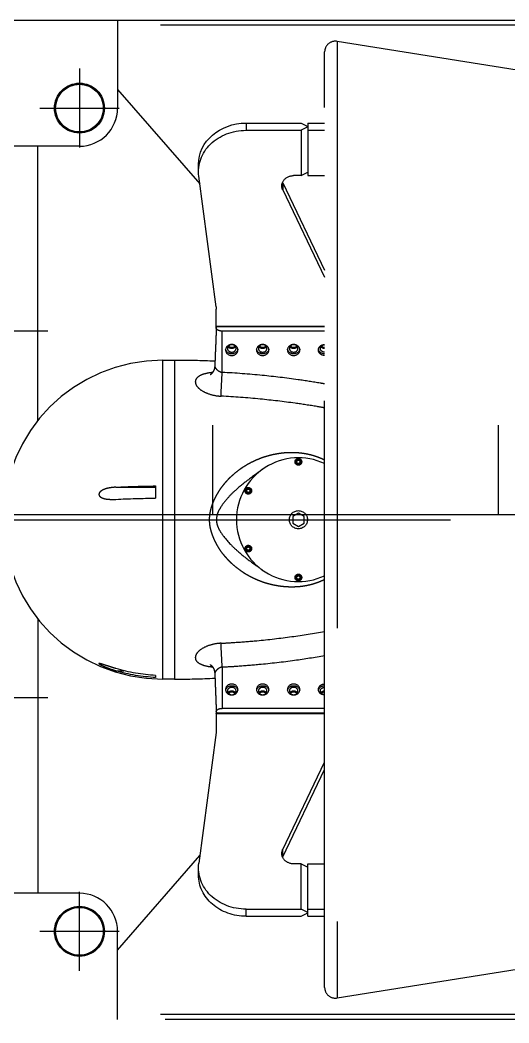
# Model space of a CAD drawing. Header units: millimetres. Extents: x 1638 to 3309, y -435 to 1865.
# Drawn here: x 2391.4 to 2396.69, y -283.81 to -272.96 of the extents above; entities that cross this region are included whole.
import ezdxf

# ---------------------------------------------------------------- set-up
doc = ezdxf.new("R2010")
doc.units = ezdxf.units.MM
doc.linetypes.add('CENTER', pattern=[2, 1.25, -0.25, 0.25, -0.25])
doc.linetypes.add('HIDDEN', pattern=[9.525, 6.35, -3.175])
doc.layers.add('25D', color=3, linetype='CENTER')
doc.layers.add('Frame', color=243, linetype='Continuous')
doc.layers.add('ballast', color=1, linetype='HIDDEN', lineweight=25)

# ---------------------------------------------------------------- blocks, each defined once
blk = doc.blocks.new('EXISTING BALLAST SYSTEM')
at = {"color": 8}
for p, q in [((2391.091, -272.959), (2399.323, -272.959)), ((2392.456, -272.959), (2392.456, -273.912)), ((2392.92, -273.01), (2399.271, -273.01)), ((2394.831, -273.19), (2394.831, -283.545)), ((2398.9, -273.836), (2394.831, -273.19)), ((2394.697, -283.43), (2394.697, -273.304)), ((2392.044, -273.484), (2392.044, -273.912)), ((2392.456, -273.709), (2393.346, -274.733)), ((2391.616, -273.912), (2392.044, -273.912)), ((2392.044, -273.912), (2392.472, -273.912)), ((2392.044, -273.912), (2392.044, -274.339)), ((2392.044, -273.912), (2392.044, -273.912)), ((2392.044, -273.912), (2392.044, -273.912)), ((2393.847, -274.074), (2394.444, -274.074)), ((2393.847, -274.074), (2393.847, -274.152)), ((2394.444, -274.074), (2394.517, -274.11)), ((2394.517, -274.116), (2394.444, -274.152)), ((2394.517, -274.074), (2394.517, -274.11)), ((2394.517, -274.074), (2394.697, -274.074)), ((2394.517, -274.11), (2394.517, -274.116)), ((2394.517, -274.116), (2394.517, -274.152)), ((2394.517, -274.116), (2394.517, -274.116)), ((2393.847, -274.152), (2394.444, -274.152)), ((2394.444, -274.152), (2394.444, -274.642)), ((2394.517, -274.152), (2394.517, -274.642)), ((2394.517, -274.152), (2394.697, -274.152)), ((2392.044, -274.324), (2391.091, -274.324)), ((2391.593, -277.295), (2391.593, -274.324)), ((2393.332, -274.598), (2393.332, -274.52)), ((2393.523, -276.063), (2393.335, -274.649)), ((2394.444, -274.642), (2394.362, -274.642)), ((2394.444, -274.642), (2394.517, -274.606)), ((2394.517, -274.642), (2394.697, -274.642)), ((2394.243, -274.719), (2394.697, -275.665)), ((2394.243, -274.719), (2394.243, -274.797)), ((2394.243, -274.797), (2394.697, -275.742)), ((2393.525, -276.271), (2393.525, -276.088)), ((2393.525, -276.271), (2394.697, -276.271)), ((2393.525, -276.271), (2393.525, -276.274)), ((2393.525, -276.274), (2394.697, -276.274)), ((2393.525, -276.293), (2393.525, -276.274)), ((2393.538, -276.274), (2394.697, -276.274)), ((2394.697, -276.325), (2393.589, -276.325)), ((2393.074, -276.642), (2392.945, -276.642)), ((2392.945, -280.093), (2392.945, -276.642)), ((2393.074, -276.642), (2393.074, -280.093)), ((2392.439, -278.015), (2392.868, -278.015)), ((2392.868, -278.002), (2392.868, -278.134)), ((2394.413, -278.296), (2394.352, -278.332)), ((2394.352, -278.332), (2394.352, -278.403)), ((2394.475, -278.332), (2394.413, -278.296)), ((2394.475, -278.403), (2394.475, -278.332)), ((2389.708, -278.367), (2398.916, -278.367)), ((2394.352, -278.403), (2394.413, -278.439)), ((2394.413, -278.439), (2394.475, -278.403)), ((2391.593, -279.439), (2391.593, -282.411)), ((2393.589, -279.962), (2393.589, -280.409)), ((2392.439, -280.002), (2392.524, -280.002)), ((2392.868, -280.052), (2392.868, -280.075)), ((2393.074, -280.093), (2392.945, -280.093)), ((2393.589, -280.409), (2394.697, -280.409)), ((2393.525, -280.442), (2393.525, -280.461)), ((2393.525, -280.461), (2394.697, -280.461)), ((2393.525, -280.464), (2393.525, -280.461)), ((2393.525, -280.464), (2394.697, -280.464)), ((2393.525, -280.464), (2393.525, -280.646)), ((2394.697, -280.461), (2393.538, -280.461)), ((2393.523, -280.672), (2393.335, -282.086)), ((2394.243, -281.938), (2394.697, -280.993)), ((2394.243, -282.015), (2394.697, -281.07)), ((2392.456, -283.026), (2393.346, -282.002)), ((2394.243, -282.015), (2394.243, -281.938)), ((2393.332, -282.214), (2393.332, -282.137)), ((2394.444, -282.092), (2394.362, -282.092)), ((2394.444, -282.583), (2394.444, -282.092)), ((2394.444, -282.092), (2394.517, -282.128)), ((2394.517, -282.583), (2394.517, -282.092)), ((2394.517, -282.092), (2394.697, -282.092)), ((2392.044, -282.411), (2391.091, -282.411)), ((2392.044, -282.823), (2392.044, -282.396)), ((2393.847, -282.583), (2394.444, -282.583)), ((2393.847, -282.66), (2393.847, -282.583)), ((2394.517, -282.619), (2394.444, -282.583)), ((2394.517, -282.583), (2394.697, -282.583)), ((2394.517, -282.619), (2394.517, -282.583)), ((2393.847, -282.66), (2394.444, -282.66)), ((2394.444, -282.66), (2394.517, -282.624)), ((2394.517, -282.619), (2394.517, -282.619)), ((2394.517, -282.624), (2394.517, -282.619)), ((2394.517, -282.66), (2394.517, -282.624)), ((2394.517, -282.66), (2394.697, -282.66)), ((2391.616, -282.823), (2392.044, -282.823)), ((2392.044, -283.251), (2392.044, -282.823)), ((2392.044, -282.823), (2392.044, -282.823)), ((2392.044, -282.823), (2392.044, -282.823)), ((2392.044, -282.823), (2392.472, -282.823)), ((2392.456, -283.776), (2392.456, -282.823)), ((2398.9, -282.899), (2394.831, -283.545)), ((2399.323, -283.776), (2391.091, -283.776)), ((2399.271, -283.725), (2392.456, -283.725))]:
    blk.add_line(p, q, dxfattribs=at)
at = {"color": 8, "linetype": 'HIDDEN'}
blk.add_line((2397.943, -288.237), (2387.307, -278.311), dxfattribs=at)
at = {"color": 8}
for centre, radius in [((2392.044, -273.912), 0.27), ((2392.044, -273.912), 0.263), ((2392.044, -273.912), 0.258), ((2394.413, -277.741), 0.0361), ((2394.413, -277.741), 0.0232), ((2394.413, -277.741), 0.0175), ((2393.871, -278.054), 0.0361), ((2393.871, -278.054), 0.0232), ((2393.871, -278.054), 0.0175), ((2394.413, -278.367), 0.0981), ((2393.871, -278.68), 0.0361), ((2393.871, -278.68), 0.0232), ((2393.871, -278.68), 0.0175), ((2394.413, -278.993), 0.0361), ((2394.413, -278.993), 0.0232), ((2394.413, -278.993), 0.0175), ((2392.044, -282.823), 0.27), ((2392.044, -282.823), 0.263), ((2392.044, -282.823), 0.258)]:
    blk.add_circle(centre, radius, dxfattribs=at)
for centre, radius, start, end in [((2394.813, -273.304), 0.116, 80.9807, 180), ((2392.044, -273.912), 0.412, 270, 0), ((2392.945, -278.367), 1.726, 90, 270), ((2393.1, -284.884), 8.242, 87.1457, 90.1795), ((2394.413, -278.367), 0.67, 64.971, 180), ((2394.413, -278.367), 0.67, 180, 295.029), ((2393.1, -271.851), 8.242, 269.8205, 272.8543), ((2392.044, -282.823), 0.412, 0, 90), ((2394.813, -283.43), 0.116, 180, 279.0193)]:
    blk.add_arc(centre, radius, start, end, dxfattribs=at)
at = {"color": 8, "extrusion": (1.97215e-31, 9.96567e-47, -1)}
for centre, major_axis, start_param, end_param in [((2393.847, -274.52), (-0.515, 0), 0, 1.570796), ((2393.847, -274.598), (-0.515, 0), 6.168494, 7.853982), ((2394.362, -274.754), (0.129, 0), 2.747649, 4.712389), ((2394.362, -274.677), (0.129, 0), 2.747649, 2.787851), ((2393.267, -276.088), (0.258, 0), 6.168494, 6.283185), ((2393.692, -276.474), (-0.0464, 0), 3.64353, 5.781247), ((2394.027, -276.474), (-0.0464, 0), 3.64353, 5.781247), ((2394.362, -276.474), (-0.0464, 0), 3.64353, 5.781247), ((2394.697, -276.513), (-0.0464, 0), 4.712389, 7.853982), ((2394.697, -276.474), (-0.0464, 0), 4.712389, 5.781247), ((2393.692, -276.513), (0.067, 0), 0.144975, 2.996618), ((2394.027, -276.513), (0.067, 0), 0.144975, 2.996618), ((2394.362, -276.513), (0.067, 0), 0.144975, 2.996618), ((2394.697, -276.513), (0.067, 0), 1.570796, 2.996618), ((2393.692, -280.222), (0.067, 0), 3.286567, 6.138211), ((2394.027, -280.222), (0.067, 0), 3.286567, 6.138211), ((2394.362, -280.222), (0.067, 0), 3.286567, 6.138211), ((2394.697, -280.222), (0.067, 0), 3.286567, 4.712389), ((2394.697, -280.222), (-0.0464, 0), 4.712389, 7.853982), ((2393.692, -280.26), (-0.0464, 0), 0.501938, 2.639655), ((2394.027, -280.26), (-0.0464, 0), 0.501938, 2.639655), ((2394.362, -280.26), (-0.0464, 0), 0.501938, 2.639655), ((2394.697, -280.26), (-0.0464, 0), 0.501938, 1.570796), ((2393.267, -280.646), (-0.258, 0), 3.141593, 3.256284), ((2394.362, -281.981), (-0.129, 0), 4.712389, 6.677128), ((2394.362, -282.058), (-0.129, 0), 0.353742, 0.393943), ((2393.847, -282.137), (0.515, 0), 1.570796, 3.256284), ((2393.847, -282.214), (0.515, 0), 1.570796, 3.141593)]:
    blk.add_ellipse(centre, major_axis=major_axis, ratio=0.866025, start_param=start_param, end_param=end_param, dxfattribs=at)
at = {"color": 8, "extrusion": (4.93038e-31, 2.49142e-46, -1)}
blk.add_ellipse((2393.589, -276.293), major_axis=(-0.0644, 0), ratio=0.5, start_param=4.712389, end_param=6.926686, dxfattribs=at)
at = {"color": 8, "extrusion": (3.9443e-31, 1.57357e-46, -1)}
for centre in [(2393.692, -276.53), (2394.027, -276.53), (2394.362, -276.53)]:
    blk.add_ellipse(centre, major_axis=(-0.067, 0), ratio=0.883486, start_param=4.712389, end_param=10.995574, dxfattribs=at)
at = {"color": 8, "extrusion": (1.97215e-31, 9.96567e-47, -1)}
for centre in [(2393.692, -276.513), (2394.027, -276.513), (2394.362, -276.513), (2393.692, -280.222), (2394.027, -280.222), (2394.362, -280.222)]:
    blk.add_ellipse(centre, major_axis=(-0.0464, 0), ratio=0.866025, dxfattribs=at)
at = {"color": 8, "extrusion": (-4.93038e-30, -2.49142e-45, -1)}
for centre, major_axis, start_param, end_param in [((2393.692, -276.474), (-0.0356, 0), 3.498419, 5.926359), ((2394.027, -276.474), (-0.0356, 0), 3.498419, 5.926359), ((2394.362, -276.474), (-0.0356, 0), 3.498419, 5.926359), ((2394.697, -276.474), (-0.0356, 0), 4.712389, 5.926359), ((2393.692, -280.26), (0.0356, 0), 3.498419, 5.926359), ((2394.027, -280.26), (0.0356, 0), 3.498419, 5.926359), ((2394.362, -280.26), (0.0356, 0), 3.498419, 5.926359), ((2394.697, -280.26), (0.0356, 0), 3.498419, 4.712389)]:
    blk.add_ellipse(centre, major_axis=major_axis, ratio=0.866025, start_param=start_param, end_param=end_param, dxfattribs=at)
at = {"color": 8, "extrusion": (3.9443e-31, 1.5826e-46, -1)}
blk.add_ellipse((2394.697, -276.53), major_axis=(-0.067, 0), ratio=0.883486, start_param=4.712389, end_param=7.853982, dxfattribs=at)
at = {"color": 8, "extrusion": (-3.0803e-21, -5.90989e-20, -1)}
blk.add_ellipse((2393.589, -276.869), major_axis=(0.011, 0.206), ratio=0.027665, start_param=3.81492, end_param=5.200361, dxfattribs=at)
at = {"color": 8, "extrusion": (1.34106e-29, 6.77666e-45, -1)}
for centre, major_axis, start_param, end_param in [((2392.945, -278.301), (1.724, 0), 4.414451, 4.667564), ((2392.945, -278.433), (-1.724, 0), 1.272859, 1.525971)]:
    blk.add_ellipse(centre, major_axis=major_axis, ratio=0.173648, start_param=start_param, end_param=end_param, dxfattribs=at)
at = {"color": 8, "extrusion": (5.3625e-21, -1.02885e-19, -1)}
blk.add_ellipse((2393.589, -279.865), major_axis=(-0.011, 0.206), ratio=0.027665, start_param=4.224417, end_param=5.609858, dxfattribs=at)
at = {"color": 8, "extrusion": (9.86076e-32, 4.98284e-47, -1)}
for centre, major_axis, start_param, end_param in [((2392.945, -278.356), (-1.724, 0), 4.757214, 5.010327), ((2392.945, -278.379), (1.724, 0), 1.615621, 1.868734)]:
    blk.add_ellipse(centre, major_axis=major_axis, ratio=0.984808, start_param=start_param, end_param=end_param, dxfattribs=at)
at = {"color": 8, "extrusion": (9.86076e-32, 2.85768e-47, -1)}
for centre in [(2393.692, -280.205), (2394.027, -280.205), (2394.362, -280.205)]:
    blk.add_ellipse(centre, major_axis=(0.067, 0), ratio=0.883486, start_param=4.712389, end_param=10.995574, dxfattribs=at)
at = {"color": 8, "extrusion": (9.86076e-32, 2.86173e-47, -1)}
blk.add_ellipse((2394.697, -280.205), major_axis=(0.067, 0), ratio=0.883486, start_param=1.570796, end_param=4.712389, dxfattribs=at)
at = {"color": 8, "extrusion": (0, 0, -1)}
blk.add_ellipse((2393.589, -280.442), major_axis=(-0.0644, 0), ratio=0.5, start_param=5.639684, end_param=7.853982, dxfattribs=at)
at = {"color": 8}
for points, degree in [([(2393.521, -276.385), (2393.52, -276.408)], 1), ([(2393.522, -276.366), (2393.521, -276.385)], 1), ([(2393.523, -276.35), (2393.522, -276.366)], 1), ([(2393.524, -276.325), (2393.523, -276.337)], 1), ([(2393.523, -276.337), (2393.523, -276.35)], 1), ([(2393.525, -276.302), (2393.524, -276.308)], 1), ([(2393.524, -276.308), (2393.524, -276.316)], 1), ([(2393.524, -276.316), (2393.524, -276.325)], 1), ([(2393.525, -276.292), (2393.525, -276.297)], 1), ([(2393.525, -276.297), (2393.525, -276.302)], 1), ([(2393.589, -276.773), (2393.589, -276.624), (2393.589, -276.474), (2393.589, -276.325)], 3), ([(2393.518, -276.469), (2393.516, -276.508)], 1), ([(2393.519, -276.436), (2393.518, -276.469)], 1), ([(2393.52, -276.408), (2393.519, -276.436)], 1), ([(2393.512, -276.613), (2393.509, -276.682)], 1), ([(2393.514, -276.556), (2393.512, -276.613)], 1), ([(2393.516, -276.508), (2393.514, -276.556)], 1), ([(2393.507, -276.719), (2393.506, -276.721)], 1), ([(2393.506, -276.721), (2393.506, -276.723)], 1), ([(2393.508, -276.711), (2393.507, -276.713)], 1), ([(2393.507, -276.713), (2393.507, -276.715)], 1), ([(2393.507, -276.715), (2393.507, -276.717)], 1), ([(2393.507, -276.717), (2393.507, -276.719)], 1), ([(2393.509, -276.682), (2393.508, -276.702)], 1), ([(2393.508, -276.702), (2393.508, -276.704)], 1), ([(2393.508, -276.704), (2393.508, -276.706)], 1), ([(2393.508, -276.706), (2393.508, -276.708)], 1), ([(2393.508, -276.708), (2393.508, -276.71)], 1), ([(2393.508, -276.71), (2393.508, -276.711)], 1), ([(2393.458, -276.8), (2393.457, -276.8)], 1), ([(2393.457, -276.8), (2393.457, -276.8)], 1), ([(2393.457, -276.8), (2393.457, -276.8)], 1), ([(2393.457, -276.8), (2393.457, -276.8)], 1), ([(2393.457, -276.8), (2393.457, -276.8)], 1), ([(2393.459, -276.799), (2393.458, -276.799)], 1), ([(2393.458, -276.799), (2393.458, -276.799)], 1), ([(2393.458, -276.799), (2393.458, -276.799)], 1), ([(2393.458, -276.799), (2393.458, -276.8)], 1), ([(2393.458, -276.8), (2393.458, -276.8)], 1), ([(2393.46, -276.798), (2393.459, -276.799)], 1), ([(2393.459, -276.799), (2393.459, -276.799)], 1), ([(2393.459, -276.799), (2393.459, -276.799)], 1), ([(2393.459, -276.799), (2393.459, -276.799)], 1), ([(2393.461, -276.798), (2393.46, -276.798)], 1), ([(2393.46, -276.798), (2393.46, -276.798)], 1), ([(2393.462, -276.797), (2393.461, -276.797)], 1), ([(2393.461, -276.797), (2393.461, -276.797)], 1), ([(2393.461, -276.797), (2393.461, -276.798)], 1), ([(2393.463, -276.796), (2393.462, -276.797)], 1), ([(2393.462, -276.797), (2393.462, -276.797)], 1), ([(2393.464, -276.795), (2393.463, -276.796)], 1), ([(2393.463, -276.796), (2393.463, -276.796)], 1), ([(2393.465, -276.795), (2393.464, -276.795)], 1), ([(2393.464, -276.795), (2393.464, -276.795)], 1), ([(2393.466, -276.794), (2393.465, -276.794)], 1), ([(2393.465, -276.794), (2393.465, -276.795)], 1), ([(2393.467, -276.793), (2393.466, -276.794)], 1), ([(2393.468, -276.792), (2393.467, -276.793)], 1), ([(2393.469, -276.791), (2393.468, -276.792)], 1), ([(2393.468, -276.792), (2393.468, -276.792)], 1), ([(2393.47, -276.79), (2393.469, -276.791)], 1), ([(2393.471, -276.789), (2393.47, -276.79)], 1), ([(2393.47, -276.79), (2393.47, -276.79)], 1), ([(2393.472, -276.788), (2393.471, -276.789)], 1), ([(2393.473, -276.788), (2393.472, -276.788)], 1), ([(2393.474, -276.786), (2393.473, -276.787)], 1), ([(2393.473, -276.787), (2393.473, -276.788)], 1), ([(2393.475, -276.785), (2393.474, -276.786)], 1), ([(2393.476, -276.784), (2393.475, -276.785)], 1), ([(2393.477, -276.783), (2393.476, -276.784)], 1), ([(2393.478, -276.781), (2393.477, -276.782)], 1), ([(2393.477, -276.782), (2393.477, -276.783)], 1), ([(2393.479, -276.78), (2393.478, -276.781)], 1), ([(2393.48, -276.779), (2393.479, -276.78)], 1), ([(2393.481, -276.778), (2393.48, -276.779)], 1), ([(2393.482, -276.777), (2393.481, -276.778)], 1), ([(2393.483, -276.776), (2393.482, -276.777)], 1), ([(2393.484, -276.775), (2393.483, -276.776)], 1), ([(2393.485, -276.772), (2393.484, -276.773)], 1), ([(2393.484, -276.773), (2393.484, -276.775)], 1), ([(2393.486, -276.771), (2393.485, -276.772)], 1), ([(2393.487, -276.77), (2393.486, -276.771)], 1), ([(2393.488, -276.768), (2393.487, -276.77)], 1), ([(2393.489, -276.767), (2393.488, -276.768)], 1), ([(2393.49, -276.764), (2393.489, -276.766)], 1), ([(2393.489, -276.766), (2393.489, -276.767)], 1), ([(2393.491, -276.763), (2393.49, -276.764)], 1), ([(2393.492, -276.762), (2393.491, -276.763)], 1), ([(2393.493, -276.76), (2393.492, -276.762)], 1), ([(2393.494, -276.757), (2393.493, -276.759)], 1), ([(2393.493, -276.759), (2393.493, -276.76)], 1), ([(2393.495, -276.756), (2393.494, -276.757)], 1), ([(2393.496, -276.754), (2393.495, -276.756)], 1), ([(2393.497, -276.751), (2393.496, -276.753)], 1), ([(2393.496, -276.753), (2393.496, -276.754)], 1), ([(2393.498, -276.749), (2393.497, -276.751)], 1), ([(2393.499, -276.746), (2393.498, -276.748)], 1), ([(2393.498, -276.748), (2393.498, -276.749)], 1), ([(2393.5, -276.745), (2393.499, -276.746)], 1), ([(2393.501, -276.741), (2393.5, -276.743)], 1), ([(2393.5, -276.743), (2393.5, -276.745)], 1), ([(2393.502, -276.738), (2393.501, -276.74)], 1), ([(2393.501, -276.74), (2393.501, -276.741)], 1), ([(2393.503, -276.736), (2393.502, -276.738)], 1), ([(2393.504, -276.732), (2393.503, -276.734)], 1), ([(2393.503, -276.734), (2393.503, -276.736)], 1), ([(2393.505, -276.729), (2393.504, -276.73)], 1), ([(2393.504, -276.73), (2393.504, -276.732)], 1), ([(2393.506, -276.725), (2393.505, -276.727)], 1), ([(2393.505, -276.727), (2393.505, -276.729)], 1), ([(2393.506, -276.723), (2393.506, -276.725)], 1), ([(2393.457, -279.935), (2393.457, -279.935)], 1), ([(2393.457, -279.935), (2393.457, -279.935)], 1), ([(2393.457, -279.935), (2393.457, -279.935)], 1), ([(2393.457, -279.935), (2393.457, -279.935)], 1), ([(2393.457, -279.935), (2393.457, -279.935)], 1), ([(2393.457, -279.935), (2393.457, -279.935)], 1), ([(2393.457, -279.935), (2393.458, -279.935)], 1), ([(2393.458, -279.935), (2393.458, -279.935)], 1), ([(2393.458, -279.935), (2393.458, -279.935)], 1), ([(2393.458, -279.935), (2393.458, -279.935)], 1), ([(2393.458, -279.935), (2393.458, -279.935)], 1), ([(2393.458, -279.935), (2393.458, -279.935)], 1), ([(2393.458, -279.935), (2393.459, -279.936)], 1), ([(2393.459, -279.936), (2393.459, -279.936)], 1), ([(2393.459, -279.936), (2393.459, -279.936)], 1), ([(2393.459, -279.936), (2393.459, -279.936)], 1), ([(2393.459, -279.936), (2393.46, -279.936)], 1), ([(2393.46, -279.936), (2393.46, -279.936)], 1), ([(2393.46, -279.936), (2393.46, -279.937)], 1), ([(2393.46, -279.937), (2393.461, -279.937)], 1), ([(2393.461, -279.937), (2393.461, -279.937)], 1), ([(2393.461, -279.937), (2393.461, -279.937)], 1), ([(2393.461, -279.937), (2393.462, -279.938)], 1), ([(2393.462, -279.938), (2393.462, -279.938)], 1), ([(2393.462, -279.938), (2393.463, -279.938)], 1), ([(2393.463, -279.938), (2393.463, -279.939)], 1), ([(2393.463, -279.939), (2393.464, -279.939)], 1), ([(2393.464, -279.939), (2393.464, -279.939)], 1), ([(2393.464, -279.939), (2393.465, -279.94)], 1), ([(2393.465, -279.94), (2393.465, -279.94)], 1), ([(2393.465, -279.94), (2393.466, -279.941)], 1), ([(2393.466, -279.941), (2393.466, -279.941)], 1), ([(2393.466, -279.941), (2393.467, -279.942)], 1), ([(2393.467, -279.942), (2393.467, -279.942)], 1), ([(2393.467, -279.942), (2393.468, -279.942)], 1), ([(2393.468, -279.942), (2393.468, -279.943)], 1), ([(2393.468, -279.943), (2393.469, -279.943)], 1), ([(2393.469, -279.943), (2393.47, -279.944)], 1), ([(2393.47, -279.944), (2393.47, -279.945)], 1), ([(2393.47, -279.945), (2393.471, -279.945)], 1), ([(2393.471, -279.945), (2393.471, -279.946)], 1), ([(2393.471, -279.946), (2393.472, -279.946)], 1), ([(2393.472, -279.946), (2393.473, -279.947)], 1), ([(2393.473, -279.947), (2393.473, -279.948)], 1), ([(2393.473, -279.948), (2393.474, -279.949)], 1), ([(2393.474, -279.949), (2393.475, -279.949)], 1), ([(2393.475, -279.949), (2393.476, -279.95)], 1), ([(2393.476, -279.95), (2393.477, -279.951)], 1), ([(2393.477, -279.951), (2393.477, -279.952)], 1), ([(2393.477, -279.952), (2393.478, -279.953)], 1), ([(2393.478, -279.953), (2393.479, -279.954)], 1), ([(2393.479, -279.954), (2393.48, -279.955)], 1), ([(2393.48, -279.955), (2393.48, -279.956)], 1), ([(2393.48, -279.956), (2393.481, -279.957)], 1), ([(2393.481, -279.957), (2393.482, -279.958)], 1), ([(2393.482, -279.958), (2393.483, -279.959)], 1), ([(2393.483, -279.959), (2393.483, -279.96)], 1), ([(2393.483, -279.96), (2393.484, -279.961)], 1), ([(2393.484, -279.961), (2393.485, -279.962)], 1), ([(2393.485, -279.962), (2393.486, -279.963)], 1), ([(2393.486, -279.963), (2393.486, -279.964)], 1), ([(2393.486, -279.964), (2393.487, -279.965)], 1), ([(2393.487, -279.965), (2393.488, -279.967)], 1), ([(2393.488, -279.967), (2393.489, -279.968)], 1), ([(2393.489, -279.968), (2393.49, -279.97)], 1), ([(2393.49, -279.97), (2393.491, -279.972)], 1), ([(2393.491, -279.972), (2393.492, -279.973)], 1), ([(2393.492, -279.973), (2393.493, -279.975)], 1), ([(2393.493, -279.975), (2393.494, -279.977)], 1), ([(2393.494, -279.977), (2393.495, -279.979)], 1), ([(2393.495, -279.979), (2393.496, -279.98)], 1), ([(2393.496, -279.98), (2393.496, -279.982)], 1), ([(2393.496, -279.982), (2393.497, -279.984)], 1), ([(2393.497, -279.984), (2393.498, -279.986)], 1), ([(2393.498, -279.986), (2393.499, -279.988)], 1), ([(2393.499, -279.988), (2393.5, -279.989)], 1), ([(2393.5, -279.989), (2393.5, -279.991)], 1), ([(2393.5, -279.991), (2393.501, -279.993)], 1), ([(2393.501, -279.993), (2393.502, -279.995)], 1), ([(2393.502, -279.995), (2393.502, -279.997)], 1), ([(2393.502, -279.997), (2393.503, -279.999)], 1), ([(2393.503, -279.999), (2393.503, -280.001)], 1), ([(2393.503, -280.001), (2393.504, -280.003)], 1), ([(2393.504, -280.003), (2393.504, -280.004)], 1), ([(2393.504, -280.004), (2393.505, -280.006)], 1), ([(2393.505, -280.006), (2393.505, -280.008)], 1), ([(2393.505, -280.008), (2393.506, -280.01)], 1), ([(2393.506, -280.01), (2393.506, -280.011)], 1), ([(2393.506, -280.011), (2393.506, -280.013)], 1), ([(2393.506, -280.013), (2393.507, -280.015)], 1), ([(2393.507, -280.015), (2393.507, -280.017)], 1), ([(2393.507, -280.017), (2393.507, -280.019)], 1), ([(2393.507, -280.019), (2393.507, -280.02)], 1), ([(2393.507, -280.02), (2393.508, -280.022)], 1), ([(2393.508, -280.022), (2393.508, -280.024)], 1), ([(2393.508, -280.024), (2393.508, -280.026)], 1), ([(2393.508, -280.026), (2393.508, -280.027)], 1), ([(2393.508, -280.027), (2393.508, -280.029)], 1), ([(2393.508, -280.029), (2393.508, -280.031)], 1), ([(2393.508, -280.031), (2393.508, -280.033)], 1), ([(2393.508, -280.033), (2393.509, -280.037)], 1), ([(2393.509, -280.037), (2393.509, -280.043)], 1), ([(2393.509, -280.043), (2393.509, -280.049)], 1), ([(2393.509, -280.049), (2393.509, -280.057)], 1), ([(2393.509, -280.057), (2393.51, -280.066)], 1), ([(2393.51, -280.066), (2393.51, -280.077)], 1), ([(2393.51, -280.077), (2393.511, -280.09)], 1), ([(2393.511, -280.09), (2393.511, -280.106)], 1), ([(2393.511, -280.106), (2393.512, -280.125)], 1), ([(2393.512, -280.125), (2393.513, -280.148)], 1), ([(2393.513, -280.148), (2393.514, -280.176)], 1), ([(2393.514, -280.176), (2393.516, -280.209)], 1), ([(2393.516, -280.209), (2393.517, -280.249)], 1), ([(2393.517, -280.249), (2393.519, -280.297)], 1), ([(2393.519, -280.297), (2393.521, -280.354)], 1), ([(2393.521, -280.354), (2393.524, -280.422)], 1), ([(2393.524, -280.422), (2393.525, -280.442)], 1)]:
    blk.add_open_spline(points, degree=degree, dxfattribs=at)
for points, knots in [([(2393.508, -276.702), (2393.508, -276.705), (2393.509, -276.708), (2393.512, -276.718), (2393.516, -276.725), (2393.527, -276.739), (2393.535, -276.747), (2393.554, -276.76), (2393.565, -276.766), (2393.581, -276.771), (2393.585, -276.772), (2393.589, -276.773)], [86.224154, 86.224154, 86.224154, 86.224154, 98.938046, 98.938046, 119.310336, 119.310336, 142.011921, 142.011921, 165.836899, 165.836899, 174.791068, 174.791068, 174.791068, 174.791068]), ([(2393.484, -276.774), (2393.452, -276.777), (2393.422, -276.782), (2393.37, -276.796), (2393.348, -276.806), (2393.315, -276.83), (2393.305, -276.843), (2393.296, -276.872), (2393.297, -276.887), (2393.311, -276.919), (2393.324, -276.935), (2393.363, -276.968), (2393.39, -276.984), (2393.455, -277.01), (2393.493, -277.02), (2393.547, -277.028), (2393.562, -277.029), (2393.577, -277.03)], [18.909514, 18.909514, 18.909514, 18.909514, 38.980714, 38.980714, 59.821085, 59.821085, 79.620384, 79.620384, 98.938046, 98.938046, 119.310336, 119.310336, 142.011921, 142.011921, 165.836899, 165.836899, 174.791068, 174.791068, 174.791068, 174.791068]), ([(2394.697, -276.897), (2394.681, -276.894), (2394.666, -276.892), (2394.57, -276.876), (2394.49, -276.863), (2394.281, -276.834), (2394.151, -276.818), (2393.878, -276.791), (2393.734, -276.78), (2393.589, -276.773)], [20.403793, 20.403793, 20.403793, 20.403793, 29.635681, 29.635681, 77.052771, 77.052771, 152.920114, 152.920114, 237.085449, 237.085449, 237.085449, 237.085449]), ([(2394.697, -277.157), (2394.669, -277.152), (2394.641, -277.147), (2394.534, -277.129), (2394.456, -277.117), (2394.252, -277.089), (2394.126, -277.074), (2393.859, -277.048), (2393.718, -277.037), (2393.577, -277.03)], [12.504942, 12.504942, 12.504942, 12.504942, 29.635681, 29.635681, 77.052771, 77.052771, 152.920114, 152.920114, 237.085449, 237.085449, 237.085449, 237.085449]), ([(2394.697, -277.722), (2394.697, -277.722), (2394.697, -277.722), (2394.686, -277.717), (2394.676, -277.712), (2394.655, -277.703), (2394.644, -277.699), (2394.623, -277.69), (2394.612, -277.686), (2394.59, -277.679), (2394.579, -277.676), (2394.557, -277.669), (2394.545, -277.666), (2394.522, -277.661), (2394.511, -277.658), (2394.488, -277.654), (2394.476, -277.652), (2394.452, -277.649), (2394.44, -277.647), (2394.417, -277.645), (2394.405, -277.644), (2394.381, -277.643), (2394.369, -277.642), (2394.344, -277.642), (2394.332, -277.642), (2394.307, -277.642), (2394.295, -277.643), (2394.27, -277.644), (2394.258, -277.645), (2394.233, -277.648), (2394.221, -277.649), (2394.196, -277.653), (2394.183, -277.655), (2394.158, -277.66), (2394.145, -277.662), (2394.12, -277.668), (2394.107, -277.671), (2394.082, -277.678), (2394.07, -277.681), (2394.044, -277.689), (2394.032, -277.693), (2394.007, -277.702), (2393.994, -277.707), (2393.97, -277.717), (2393.957, -277.722), (2393.933, -277.733), (2393.921, -277.739), (2393.897, -277.751), (2393.885, -277.757), (2393.861, -277.77), (2393.85, -277.777), (2393.827, -277.791), (2393.815, -277.798), (2393.793, -277.813), (2393.782, -277.821), (2393.76, -277.837), (2393.75, -277.845), (2393.728, -277.862), (2393.718, -277.871), (2393.698, -277.889), (2393.688, -277.898), (2393.668, -277.916), (2393.659, -277.926), (2393.64, -277.945), (2393.631, -277.955), (2393.618, -277.97), (2393.613, -277.975), (2393.605, -277.986), (2393.601, -277.991), (2393.588, -278.007), (2393.58, -278.017), (2393.564, -278.039), (2393.557, -278.05), (2393.543, -278.073), (2393.536, -278.084), (2393.523, -278.107), (2393.517, -278.119), (2393.505, -278.142), (2393.5, -278.154), (2393.49, -278.177), (2393.485, -278.189), (2393.476, -278.213), (2393.473, -278.224), (2393.465, -278.248), (2393.462, -278.26), (2393.457, -278.285), (2393.454, -278.297), (2393.451, -278.319), (2393.45, -278.329), (2393.449, -278.348), (2393.449, -278.358), (2393.449, -278.367)], [656.002122, 656.002122, 656.002122, 656.002122, 656.0802, 656.0802, 662.793959, 662.793959, 669.543072, 669.543072, 676.330528, 676.330528, 683.16084, 683.16084, 690.039743, 690.039743, 696.973914, 696.973914, 703.970682, 703.970682, 711.037731, 711.037731, 718.182773, 718.182773, 725.41464, 725.41464, 732.753591, 732.753591, 740.186772, 740.186772, 747.6986, 747.6986, 755.271334, 755.271334, 762.885814, 762.885814, 770.52226, 770.52226, 778.161017, 778.161017, 785.783165, 785.783165, 793.370936, 793.370936, 800.90794, 800.90794, 808.383036, 808.383036, 815.820795, 815.820795, 823.250222, 823.250222, 830.698018, 830.698018, 838.189549, 838.189549, 845.749466, 845.749466, 853.401929, 853.401929, 861.170268, 861.170268, 869.075822, 869.075822, 877.135486, 877.135486, 885.357393, 885.357393, 889.545816, 889.545816, 893.734239, 893.734239, 902.208783, 902.208783, 910.709106, 910.709106, 919.308467, 919.308467, 928.110452, 928.110452, 937.257296, 937.257296, 946.954738, 946.954738, 957.522904, 957.522904, 969.035632, 969.035632, 981.245371, 981.245371, 990.645714, 990.645714, 1000.046058, 1000.046058, 1000.046058, 1000.046058]), ([(2394.025, -277.822), (2393.979, -277.855), (2393.92, -277.897), (2393.816, -277.977), (2393.772, -278.013), (2393.701, -278.077), (2393.672, -278.106), (2393.626, -278.159), (2393.607, -278.182), (2393.573, -278.23), (2393.56, -278.252), (2393.541, -278.291), (2393.534, -278.31), (2393.528, -278.338), (2393.527, -278.347), (2393.526, -278.359), (2393.526, -278.363), (2393.526, -278.367)], [0, 0, 0, 0, 33.187499, 33.187499, 57.946424, 57.946424, 76.504615, 76.504615, 89.841183, 89.841183, 103.23978, 103.23978, 115.34386, 115.34386, 120.351332, 120.351332, 122.703391, 122.703391, 122.703391, 122.703391]), ([(2392.439, -278.015), (2392.426, -278.016), (2392.413, -278.017), (2392.385, -278.02), (2392.372, -278.022), (2392.351, -278.027), (2392.345, -278.028), (2392.331, -278.032), (2392.325, -278.034), (2392.312, -278.039), (2392.306, -278.041), (2392.297, -278.046), (2392.294, -278.047), (2392.288, -278.05), (2392.285, -278.052), (2392.279, -278.057), (2392.274, -278.06), (2392.268, -278.065), (2392.266, -278.067), (2392.263, -278.071), (2392.261, -278.073), (2392.259, -278.077), (2392.259, -278.078), (2392.257, -278.081), (2392.257, -278.082), (2392.256, -278.085), (2392.255, -278.087), (2392.255, -278.09), (2392.255, -278.091), (2392.255, -278.094), (2392.255, -278.096), (2392.255, -278.099), (2392.256, -278.1), (2392.257, -278.103), (2392.257, -278.104), (2392.259, -278.107), (2392.259, -278.108), (2392.261, -278.111), (2392.263, -278.113), (2392.266, -278.117), (2392.268, -278.118), (2392.274, -278.123), (2392.279, -278.125), (2392.285, -278.129), (2392.288, -278.13), (2392.294, -278.133), (2392.297, -278.134), (2392.306, -278.137), (2392.312, -278.139), (2392.325, -278.141), (2392.331, -278.143), (2392.345, -278.145), (2392.351, -278.145), (2392.372, -278.147), (2392.385, -278.148), (2392.413, -278.148), (2392.426, -278.148), (2392.439, -278.147)], [62.073984, 62.073984, 62.073984, 62.073984, 69.950071, 69.950071, 77.826157, 77.826157, 81.7642, 81.7642, 85.702244, 85.702244, 89.640287, 89.640287, 91.609308, 91.609308, 93.57833, 93.57833, 96.505342, 96.505342, 97.968847, 97.968847, 99.432353, 99.432353, 100.283603, 100.283603, 101.134853, 101.134853, 101.986103, 101.986103, 102.837354, 102.837354, 103.688604, 103.688604, 104.539854, 104.539854, 105.391104, 105.391104, 106.242354, 106.242354, 107.70586, 107.70586, 109.169366, 109.169366, 112.096377, 112.096377, 114.065399, 114.065399, 116.03442, 116.03442, 119.972463, 119.972463, 123.910507, 123.910507, 127.84855, 127.84855, 135.724636, 135.724636, 143.600723, 143.600723, 143.600723, 143.600723]), ([(2393.449, -278.367), (2393.449, -278.38), (2393.449, -278.393), (2393.452, -278.418), (2393.453, -278.431), (2393.458, -278.457), (2393.461, -278.469), (2393.468, -278.495), (2393.472, -278.508), (2393.479, -278.528), (2393.481, -278.534), (2393.486, -278.547), (2393.488, -278.554), (2393.496, -278.572), (2393.502, -278.585), (2393.514, -278.61), (2393.52, -278.622), (2393.533, -278.646), (2393.54, -278.657), (2393.554, -278.68), (2393.562, -278.692), (2393.577, -278.714), (2393.585, -278.725), (2393.598, -278.741), (2393.602, -278.746), (2393.611, -278.756), (2393.615, -278.761), (2393.629, -278.777), (2393.638, -278.787), (2393.657, -278.807), (2393.666, -278.817), (2393.686, -278.836), (2393.696, -278.845), (2393.717, -278.863), (2393.728, -278.872), (2393.749, -278.889), (2393.76, -278.897), (2393.782, -278.913), (2393.793, -278.921), (2393.816, -278.936), (2393.827, -278.944), (2393.85, -278.958), (2393.862, -278.965), (2393.886, -278.978), (2393.898, -278.984), (2393.922, -278.996), (2393.934, -279.002), (2393.958, -279.013), (2393.97, -279.018), (2393.995, -279.028), (2394.007, -279.033), (2394.032, -279.042), (2394.045, -279.046), (2394.07, -279.053), (2394.082, -279.057), (2394.107, -279.064), (2394.12, -279.067), (2394.145, -279.072), (2394.158, -279.075), (2394.183, -279.079), (2394.195, -279.082), (2394.221, -279.085), (2394.233, -279.087), (2394.258, -279.089), (2394.271, -279.09), (2394.296, -279.092), (2394.308, -279.092), (2394.333, -279.093), (2394.345, -279.093), (2394.37, -279.092), (2394.382, -279.092), (2394.407, -279.091), (2394.419, -279.09), (2394.443, -279.087), (2394.455, -279.086), (2394.479, -279.082), (2394.49, -279.08), (2394.514, -279.076), (2394.525, -279.073), (2394.549, -279.068), (2394.56, -279.065), (2394.582, -279.058), (2394.594, -279.054), (2394.616, -279.047), (2394.627, -279.043), (2394.648, -279.034), (2394.659, -279.03), (2394.679, -279.021), (2394.688, -279.017), (2394.697, -279.012)], [0, 0, 0, 0, 12.449475, 12.449475, 25.077962, 25.077962, 37.509535, 37.509535, 49.371702, 49.371702, 54.836652, 54.836652, 60.301601, 60.301601, 70.190846, 70.190846, 79.425582, 79.425582, 88.26894, 88.26894, 96.886916, 96.886916, 105.393751, 105.393751, 109.630943, 109.630943, 113.868134, 113.868134, 122.258365, 122.258365, 130.49256, 130.49256, 138.561267, 138.561267, 146.472299, 146.472299, 154.243189, 154.243189, 161.896232, 161.896232, 169.455697, 169.455697, 176.94651, 176.94651, 184.393875, 184.393875, 191.823487, 191.823487, 199.262128, 199.262128, 206.738592, 206.738592, 214.27658, 214.27658, 221.864856, 221.864856, 229.487291, 229.487291, 237.126285, 237.126285, 244.762967, 244.762967, 252.377585, 252.377585, 259.950104, 259.950104, 267.460978, 267.460978, 274.891987, 274.891987, 282.227052, 282.227052, 289.452882, 289.452882, 296.592649, 296.592649, 303.65412, 303.65412, 310.645247, 310.645247, 317.573902, 317.573902, 324.447538, 324.447538, 331.272883, 331.272883, 338.055656, 338.055656, 344.040959, 344.040959, 344.040959, 344.040959]), ([(2393.526, -278.367), (2393.526, -278.37), (2393.526, -278.372), (2393.526, -278.383), (2393.527, -278.391), (2393.531, -278.414), (2393.536, -278.43), (2393.551, -278.467), (2393.563, -278.488), (2393.597, -278.541), (2393.632, -278.587), (2393.715, -278.67), (2393.741, -278.694), (2393.827, -278.768), (2393.889, -278.815), (2393.978, -278.879), (2394.005, -278.899), (2394.025, -278.913)], [122.703391, 122.703391, 122.703391, 122.703391, 124.217676, 124.217676, 128.847916, 128.847916, 138.370338, 138.370338, 152.438599, 152.438599, 175.402934, 175.402934, 185.891762, 185.891762, 208.08178, 208.08178, 216.451009, 216.451009, 216.451009, 216.451009]), ([(2393.577, -279.704), (2393.627, -279.702), (2393.676, -279.699), (2393.805, -279.69), (2393.884, -279.684), (2394.09, -279.665), (2394.216, -279.65), (2394.461, -279.617), (2394.579, -279.599), (2394.697, -279.578)], [0, 0, 0, 0, 29.635681, 29.635681, 77.052771, 77.052771, 152.920114, 152.920114, 224.580507, 224.580507, 224.580507, 224.580507]), ([(2393.577, -279.704), (2393.562, -279.705), (2393.547, -279.707), (2393.493, -279.714), (2393.455, -279.724), (2393.39, -279.751), (2393.363, -279.767), (2393.324, -279.799), (2393.311, -279.816), (2393.297, -279.848), (2393.296, -279.863), (2393.305, -279.892), (2393.315, -279.905), (2393.348, -279.928), (2393.37, -279.938), (2393.422, -279.953), (2393.452, -279.958), (2393.484, -279.96)], [0, 0, 0, 0, 8.954169, 8.954169, 32.779147, 32.779147, 55.480732, 55.480732, 75.853021, 75.853021, 95.170683, 95.170683, 114.969983, 114.969983, 135.810354, 135.810354, 155.88186, 155.88186, 155.88186, 155.88186]), ([(2393.589, -279.962), (2393.64, -279.959), (2393.691, -279.956), (2393.823, -279.947), (2393.904, -279.94), (2394.115, -279.921), (2394.244, -279.906), (2394.481, -279.873), (2394.589, -279.856), (2394.697, -279.838)], [0, 0, 0, 0, 29.635681, 29.635681, 77.052771, 77.052771, 152.920114, 152.920114, 216.681656, 216.681656, 216.681656, 216.681656]), ([(2392.439, -279.979), (2392.426, -279.975), (2392.413, -279.971), (2392.385, -279.962), (2392.372, -279.958), (2392.351, -279.951), (2392.345, -279.949), (2392.331, -279.945), (2392.325, -279.943), (2392.312, -279.939), (2392.306, -279.937), (2392.297, -279.934), (2392.294, -279.933), (2392.288, -279.931), (2392.285, -279.93), (2392.279, -279.928), (2392.274, -279.927), (2392.268, -279.926), (2392.266, -279.925), (2392.263, -279.924), (2392.261, -279.924), (2392.259, -279.924), (2392.259, -279.924), (2392.257, -279.924), (2392.257, -279.924), (2392.256, -279.924), (2392.255, -279.924), (2392.255, -279.924), (2392.255, -279.924), (2392.255, -279.925), (2392.255, -279.925), (2392.255, -279.926), (2392.256, -279.926), (2392.257, -279.927), (2392.257, -279.928), (2392.259, -279.929), (2392.259, -279.929), (2392.261, -279.931), (2392.263, -279.932), (2392.266, -279.934), (2392.268, -279.935), (2392.274, -279.938), (2392.279, -279.94), (2392.285, -279.944), (2392.288, -279.945), (2392.294, -279.948), (2392.297, -279.949), (2392.306, -279.953), (2392.312, -279.956), (2392.325, -279.962), (2392.331, -279.964), (2392.345, -279.97), (2392.351, -279.972), (2392.372, -279.98), (2392.385, -279.985), (2392.413, -279.994), (2392.426, -279.998), (2392.439, -280.002)], [62.073984, 62.073984, 62.073984, 62.073984, 69.950071, 69.950071, 77.826157, 77.826157, 81.7642, 81.7642, 85.702244, 85.702244, 89.640287, 89.640287, 91.609308, 91.609308, 93.57833, 93.57833, 96.505342, 96.505342, 97.968847, 97.968847, 99.432353, 99.432353, 100.283603, 100.283603, 101.134853, 101.134853, 101.986103, 101.986103, 102.837354, 102.837354, 103.688604, 103.688604, 104.539854, 104.539854, 105.391104, 105.391104, 106.242354, 106.242354, 107.70586, 107.70586, 109.169366, 109.169366, 112.096377, 112.096377, 114.065399, 114.065399, 116.03442, 116.03442, 119.972463, 119.972463, 123.910507, 123.910507, 127.84855, 127.84855, 135.724636, 135.724636, 143.600723, 143.600723, 143.600723, 143.600723]), ([(2393.589, -279.962), (2393.585, -279.963), (2393.581, -279.964), (2393.565, -279.969), (2393.554, -279.975), (2393.535, -279.988), (2393.527, -279.996), (2393.516, -280.01), (2393.512, -280.017), (2393.509, -280.026), (2393.508, -280.03), (2393.508, -280.033)], [0, 0, 0, 0, 8.954169, 8.954169, 32.779147, 32.779147, 55.480732, 55.480732, 75.853021, 75.853021, 88.566913, 88.566913, 88.566913, 88.566913])]:
    blk.add_open_spline(points, degree=3, knots=knots, dxfattribs=at)
blk.add_rational_spline([(2393.449, -278.367), (2393.474, -278.367), (2393.5, -278.367), (2393.526, -278.367)], [1, 0.962935276225, 0.932560980523, 0.908877112894], degree=3, dxfattribs=at)
at = {"layer": '25D', "color": 8}
for p, q in [((2391.701, -276.328), (2388.477, -276.328)), ((2381.019, -278.311), (2394.923, -278.311)), ((2390.42, -278.311), (2392.225, -278.311)), ((2391.701, -280.294), (2388.522, -280.294))]:
    blk.add_line(p, q, dxfattribs=at)
at = {"layer": 'Frame', "color": 8}
for p, q in [((2393.489, -278.311), (2393.489, -277.345)), ((2396.58, -278.311), (2396.58, -277.345)), ((2313.13, -278.311), (2439.85, -278.311))]:
    blk.add_line(p, q, dxfattribs=at)

msp = doc.modelspace()

# ---------------------------------------------------------------- block references
at = {"layer": 'ballast'}
msp.add_blockref('EXISTING BALLAST SYSTEM', (0, 0), dxfattribs=at)

doc.saveas('drawing.dxf')
